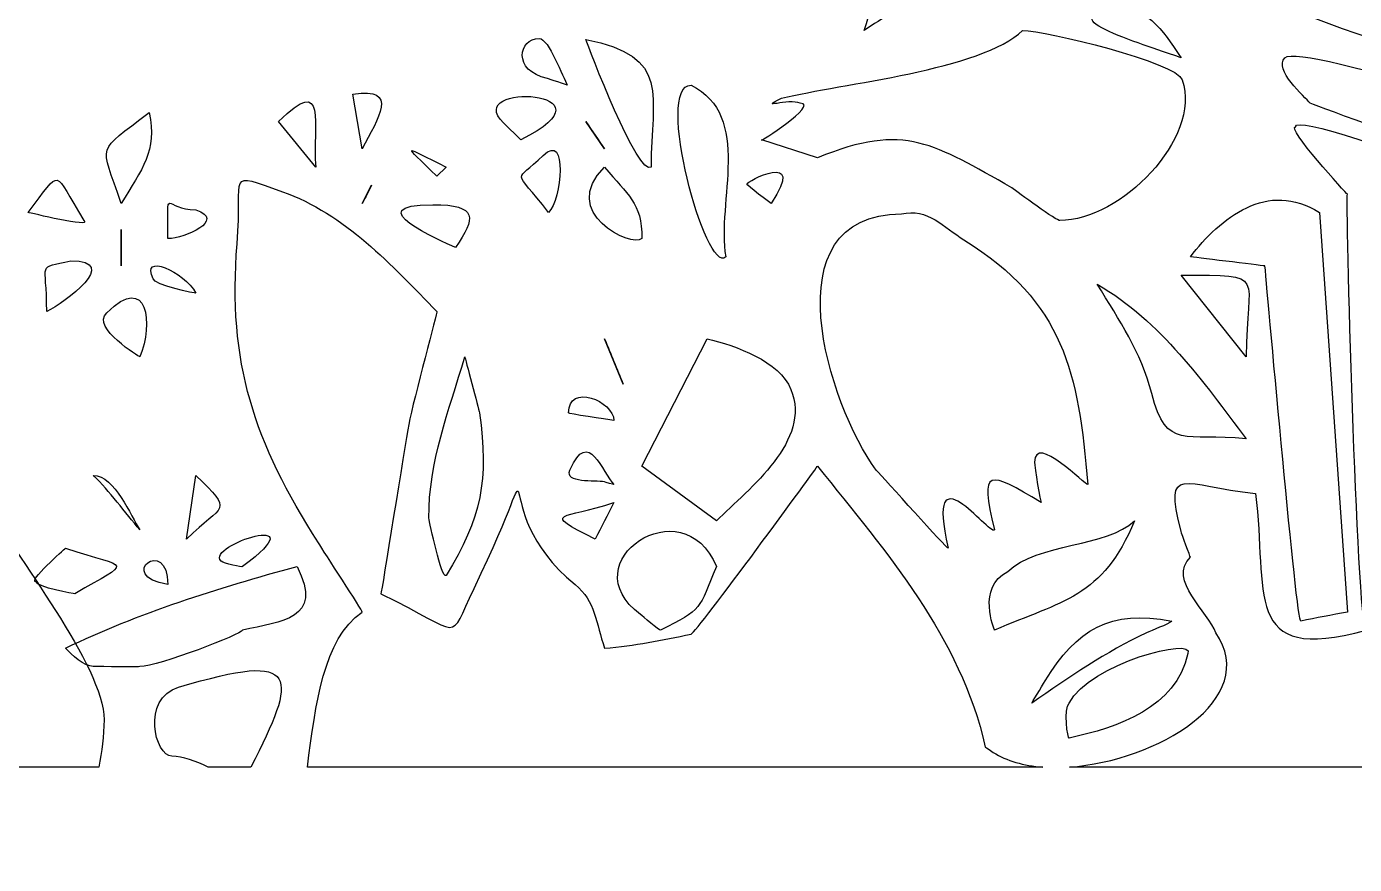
# Model space of a CAD drawing. Header units: centimetres. Extents: x -5.8 to 4.5, y -12.6 to 12.8.
# Drawn here: x -1.976 to 1.075, y -4.187 to -2.263 of the extents above; entities that cross this region are included whole.
import ezdxf

# ---------------------------------------------------------------- set-up
doc = ezdxf.new("R2010")
doc.units = ezdxf.units.CM
doc.header["$MEASUREMENT"] = 0
doc.layers.add('layer 1', color=7, linetype='Continuous')

msp = doc.modelspace()

# ---------------------------------------------------------------- linework, layer by layer
at = {"layer": 'layer 1', "color": 242}
for points, knots in [([(-5.81217, -11.77822), (-5.81217, -11.77822), (-5.81217, -11.39578), (-5.81217, -11.39578), (-5.81217, -11.39578), (-5.81217, -11.39578), (-5.8121, -11.39578), (-5.8121, -11.39578), (-5.8121, -11.39578), (-5.8121, -11.39578), (-5.81162, -9.09923), (-5.81162, -9.09923), (-5.81162, -9.09923), (-5.81162, -9.09923), (-5.81146, -8.31791), (-5.81146, -8.31791), (-5.81146, -8.31791), (-5.81146, -8.31791), (-5.81127, -7.53658), (-5.81127, -7.53658), (-5.81127, -7.53658), (-5.81127, -7.53658), (-5.81112, -6.75524), (-5.81112, -6.75524), (-5.81112, -6.75524), (-5.81112, -6.75524), (-5.81094, -5.9739), (-5.81094, -5.9739), (-5.81094, -5.9739), (-5.81094, -5.9739), (-5.81077, -5.19257), (-5.81077, -5.19257), (-5.81077, -5.19257), (-5.81077, -5.19257), (-5.81061, -4.41121), (-5.81061, -4.41121), (-5.81061, -4.41121), (-5.81061, -4.41121), (-5.81045, -3.62987), (-5.81045, -3.62987), (-5.81045, -3.62987), (-5.81045, -3.62987), (-5.81026, -2.8485), (-5.81026, -2.8485), (-5.81026, -2.8485), (-5.81026, -2.8485), (-5.81012, -2.06714), (-5.81012, -2.06714), (-5.81012, -2.06714), (-5.81012, -2.06714), (-5.80975, -1.22969), (-5.80975, -1.22969), (-5.80975, -1.22969), (-5.80975, -1.22969), (-5.80961, -0.44835), (-5.80961, -0.44835), (-5.80961, -0.44835), (-5.80961, -0.44835), (-5.80944, 0.33302), (-5.80944, 0.33302), (-5.80944, 0.33302), (-5.80944, 0.33302), (-5.80911, 1.62377), (-5.80911, 1.62377), (-5.80911, 1.62377), (-5.80911, 1.62377), (-5.80892, 2.13314), (-5.80892, 2.13314), (-5.80892, 2.13314), (-5.80892, 2.13314), (-5.80874, 2.91451), (-5.80874, 2.91451), (-5.80874, 2.91451), (-5.80874, 2.91451), (-5.80841, 3.75196), (-5.80841, 3.75196), (-5.80841, 3.75196), (-5.80841, 3.75196), (-5.80825, 4.53331), (-5.80825, 4.53331), (-5.80825, 4.53331), (-5.80825, 4.53331), (-5.8081, 5.31466), (-5.8081, 5.31466), (-5.8081, 5.31466), (-5.8081, 5.31466), (-5.80791, 6.096), (-5.80791, 6.096), (-5.80791, 6.096), (-5.80791, 6.096), (-5.80775, 6.87736), (-5.80775, 6.87736), (-5.80775, 6.87736), (-5.80775, 6.87736), (-5.8076, 7.65871), (-5.8076, 7.65871), (-5.8076, 7.65871), (-5.8076, 7.65871), (-5.80742, 8.44003), (-5.80742, 8.44003), (-5.80742, 8.44003), (-5.80742, 8.44003), (-5.80724, 9.22135), (-5.80724, 9.22135), (-5.80724, 9.22135), (-5.80724, 9.22135), (-5.8071, 10.00269), (-5.8071, 10.00269), (-5.8071, 10.00269), (-5.8071, 10.00269), (-5.80691, 10.78401), (-5.80691, 10.78401), (-5.80691, 10.78401), (-5.80691, 10.78401), (-5.80674, 11.51793), (-5.80674, 11.51793), (-5.80674, 11.51793), (-5.80674, 11.51793), (-5.81217, 11.51793), (-5.81217, 11.51793), (-5.81217, 11.51793), (-5.81217, 11.51793), (-5.81217, 11.90037), (-5.81217, 11.90037), (-5.81217, 11.90037), (-5.81217, 11.90037), (-5.80687, 11.90037), (-5.80687, 11.90037), (-5.80687, 11.90037), (-5.80687, 11.90037), (-5.80676, 12.39107), (-5.80676, 12.39107), (-5.80676, 12.39107), (-5.80676, 12.39107), (-5.81217, 12.39107), (-5.81217, 12.39107), (-5.81217, 12.39107), (-5.81217, 12.39107), (-5.81217, 12.76969), (-5.81217, 12.76969), (-5.81217, 12.76969), (-5.81217, 12.76969), (4.543, 12.76969), (4.543, 12.76969), (4.543, 12.76969), (4.543, 12.76969), (4.543, 12.39107), (4.543, 12.39107), (4.543, 12.39107), (4.543, 12.39107), (4.54236, 12.39107), (4.54236, 12.39107), (4.54236, 12.39107), (4.54236, 12.39107), (4.54236, 11.90037), (4.54236, 11.90037), (4.54236, 11.90037), (4.54236, 11.90037), (4.543, 11.90037), (4.543, 11.90037), (4.543, 11.90037), (4.543, 11.90037), (4.543, 11.51793), (4.543, 11.51793), (4.543, 11.51793), (4.543, 11.51793), (4.54236, 11.51793), (4.54236, 11.51793), (4.54236, 11.51793), (4.54236, 11.51793), (4.54236, -11.39578), (4.54236, -11.39578), (4.54236, -11.39578), (4.54236, -11.39578), (4.543, -11.39578), (4.543, -11.39578), (4.543, -11.39578), (4.543, -11.39578), (4.543, -11.77822), (4.543, -11.77822), (4.543, -11.77822), (4.543, -11.77822), (4.54236, -11.77822), (4.54236, -11.77822), (4.54236, -11.77822), (4.54236, -11.77822), (4.54236, -12.26891), (4.54236, -12.26891), (4.54236, -12.26891), (4.54236, -12.26891), (4.543, -12.26891), (4.543, -12.26891), (4.543, -12.26891), (4.543, -12.26891), (4.543, -12.64754), (4.543, -12.64754), (4.543, -12.64754), (4.543, -12.64754), (-5.81217, -12.64754), (-5.81217, -12.64754), (-5.81217, -12.64754), (-5.81217, -12.64754), (-5.81217, -12.26891), (-5.81217, -12.26891), (-5.81217, -12.26891), (-5.81217, -12.26891), (-5.8121, -12.26891), (-5.8121, -12.26891), (-5.8121, -12.26891), (-5.8121, -12.26891), (-5.81199, -11.77822), (-5.81199, -11.77822), (-5.81199, -11.77822), (-5.81199, -11.77822), (-5.81217, -11.77822), (-5.81217, -11.77822)], [0, 0, 0, 0, 0.0181818, 0.0181818, 0.0181818, 0.0181818, 0.0363636, 0.0363636, 0.0363636, 0.0363636, 0.0545455, 0.0545455, 0.0545455, 0.0545455, 0.0727273, 0.0727273, 0.0727273, 0.0727273, 0.0909091, 0.0909091, 0.0909091, 0.0909091, 0.1090909, 0.1090909, 0.1090909, 0.1090909, 0.1272727, 0.1272727, 0.1272727, 0.1272727, 0.1454545, 0.1454545, 0.1454545, 0.1454545, 0.1636364, 0.1636364, 0.1636364, 0.1636364, 0.1818182, 0.1818182, 0.1818182, 0.1818182, 0.2, 0.2, 0.2, 0.2, 0.2181818, 0.2181818, 0.2181818, 0.2181818, 0.2363636, 0.2363636, 0.2363636, 0.2363636, 0.2545455, 0.2545455, 0.2545455, 0.2545455, 0.2727273, 0.2727273, 0.2727273, 0.2727273, 0.2909091, 0.2909091, 0.2909091, 0.2909091, 0.3090909, 0.3090909, 0.3090909, 0.3090909, 0.3272727, 0.3272727, 0.3272727, 0.3272727, 0.3454545, 0.3454545, 0.3454545, 0.3454545, 0.3636364, 0.3636364, 0.3636364, 0.3636364, 0.3818182, 0.3818182, 0.3818182, 0.3818182, 0.4, 0.4, 0.4, 0.4, 0.4181818, 0.4181818, 0.4181818, 0.4181818, 0.4363636, 0.4363636, 0.4363636, 0.4363636, 0.4545455, 0.4545455, 0.4545455, 0.4545455, 0.4727273, 0.4727273, 0.4727273, 0.4727273, 0.4909091, 0.4909091, 0.4909091, 0.4909091, 0.5090909, 0.5090909, 0.5090909, 0.5090909, 0.5272727, 0.5272727, 0.5272727, 0.5272727, 0.5454545, 0.5454545, 0.5454545, 0.5454545, 0.5636364, 0.5636364, 0.5636364, 0.5636364, 0.5818182, 0.5818182, 0.5818182, 0.5818182, 0.6, 0.6, 0.6, 0.6, 0.6181818, 0.6181818, 0.6181818, 0.6181818, 0.6363636, 0.6363636, 0.6363636, 0.6363636, 0.6545455, 0.6545455, 0.6545455, 0.6545455, 0.6727273, 0.6727273, 0.6727273, 0.6727273, 0.6909091, 0.6909091, 0.6909091, 0.6909091, 0.7090909, 0.7090909, 0.7090909, 0.7090909, 0.7272727, 0.7272727, 0.7272727, 0.7272727, 0.7454545, 0.7454545, 0.7454545, 0.7454545, 0.7636364, 0.7636364, 0.7636364, 0.7636364, 0.7818182, 0.7818182, 0.7818182, 0.7818182, 0.8, 0.8, 0.8, 0.8, 0.8181818, 0.8181818, 0.8181818, 0.8181818, 0.8363636, 0.8363636, 0.8363636, 0.8363636, 0.8545455, 0.8545455, 0.8545455, 0.8545455, 0.8727273, 0.8727273, 0.8727273, 0.8727273, 0.8909091, 0.8909091, 0.8909091, 0.8909091, 0.9090909, 0.9090909, 0.9090909, 0.9090909, 0.9272727, 0.9272727, 0.9272727, 0.9272727, 0.9454545, 0.9454545, 0.9454545, 0.9454545, 0.9636364, 0.9636364, 0.9636364, 0.9636364, 1, 1, 1, 1]), ([(-3.80353, 2.48173), (-3.80353, 2.48173), (-3.80353, -3.99851), (-3.80353, -3.99851), (-3.80353, -3.99851), (-3.80353, -3.99851), (-3.80247, -3.99851), (-3.80247, -3.99851), (-3.80247, -3.99851), (-3.80247, -3.99851), (-3.80247, -5.45626), (-3.80247, -5.45626), (-3.80247, -5.45626), (-3.80247, -5.45626), (-2.50029, -5.45626), (-2.50029, -5.45626), (-2.50029, -5.45626), (-2.50029, -5.45626), (-2.50029, -3.99851), (-2.50029, -3.99851), (-2.50029, -3.99851), (-2.50029, -3.99851), (-2.49906, -3.99851), (-2.49906, -3.99851), (-2.49906, -3.99851), (-2.49906, -3.99851), (-2.49906, -3.96373), (-2.49906, -3.96373), (-2.49906, -3.96373), (-2.49906, -3.96373), (-1.81027, -3.96373), (-1.81027, -3.96373), (-1.81027, -3.96373), (-1.80303, -3.92819), (-1.79811, -3.89217), (-1.79811, -3.8552), (-1.79811, -3.8552), (-1.79811, -3.73184), (-2.00207, -3.47849), (-2.07655, -3.34733), (-2.07655, -3.34733), (-2.32165, -2.91508), (-2.39787, -2.47975), (-2.48648, -1.99955), (-2.48648, -1.99955), (-2.48648, -1.99955), (-2.69759, -1.8531), (-2.69759, -1.8531), (-2.69759, -1.8531), (-2.6785, -1.83446), (-2.49639, -1.23695), (-2.49858, -1.23459), (-2.49858, -1.23459), (-2.73373, -0.97618), (-2.65069, -0.70731), (-2.65148, -0.39203), (-2.65148, -0.39203), (-2.6767, -0.3179), (-2.49419, -0.33017), (-2.57818, -0.24828), (-2.57818, -0.24828), (-2.67073, -0.1119), (-2.92676, -0.05426), (-3.08286, -0.03914), (-3.08286, -0.03914), (-3.15633, -0.14682), (-3.21172, -0.15419), (-3.08286, -0.18564), (-3.08286, -0.18564), (-3.08286, -0.35189), (-3.06119, -0.50824), (-2.98514, -0.65804), (-2.98514, -0.65804), (-2.89856, -0.8278), (-2.97045, -0.67355), (-3.03102, -0.7325), (-3.03102, -0.7325), (-3.14856, -0.73173), (-3.01672, -0.80839), (-3.06142, -0.85222), (-3.06142, -0.85222), (-3.06677, -0.84892), (-3.20317, -0.76044), (-3.21133, -0.76819), (-3.21133, -0.76819), (-3.32296, -0.94978), (-3.29532, -0.71776), (-3.38888, -0.78645), (-3.38888, -0.78645), (-3.41427, -0.79888), (-3.44985, -0.81653), (-3.45002, -0.77732), (-3.45002, -0.77732), (-3.39918, -0.67877), (-3.40059, -0.59073), (-3.37357, -0.48437), (-3.37357, -0.48437), (-3.32493, -0.41321), (-3.40577, -0.21881), (-3.33979, -0.19763), (-3.33979, -0.19763), (-3.25721, -0.17107), (-3.27032, -0.12526), (-3.31542, -0.06901), (-3.31542, -0.06901), (-3.37695, 0.00744), (-3.2965, 0.08443), (-3.2969, 0.17), (-3.2969, 0.17), (-3.1905, 0.27416), (-2.83601, 0.09411), (-2.71583, 0.07123), (-2.71583, 0.07123), (-2.63701, 0.05633), (-2.56293, 0.15411), (-2.45271, 0.12809), (-2.45271, 0.12809), (-2.42766, 0.12205), (-2.14787, 0.04951), (-2.18041, 0.0175), (-2.18041, 0.0175), (-2.158, -0.00422), (-1.92145, -0.02924), (-1.87462, -0.07522), (-1.87462, -0.07522), (-1.83645, -0.09986), (-1.82874, 0.14223), (-1.82874, 0.16687), (-1.82874, 0.16687), (-1.7868, 0.28911), (-1.75145, 0.30193), (-1.9022, 0.3611), (-1.9022, 0.3611), (-2.32998, 0.44354), (-2.78811, 0.81023), (-3.08602, 1.10219), (-3.08602, 1.10219), (-3.12334, 1.13888), (-3.11022, 1.14663), (-3.14721, 1.192), (-3.14721, 1.192), (-3.44938, 1.56172), (-3.6961, 2.01298), (-3.80353, 2.48173)], [0, 0, 0, 0, 0.027027, 0.027027, 0.027027, 0.027027, 0.0540541, 0.0540541, 0.0540541, 0.0540541, 0.0810811, 0.0810811, 0.0810811, 0.0810811, 0.1081081, 0.1081081, 0.1081081, 0.1081081, 0.1351351, 0.1351351, 0.1351351, 0.1351351, 0.1621622, 0.1621622, 0.1621622, 0.1621622, 0.1891892, 0.1891892, 0.1891892, 0.1891892, 0.2162162, 0.2162162, 0.2162162, 0.2162162, 0.2432432, 0.2432432, 0.2432432, 0.2432432, 0.2702703, 0.2702703, 0.2702703, 0.2702703, 0.2972973, 0.2972973, 0.2972973, 0.2972973, 0.3243243, 0.3243243, 0.3243243, 0.3243243, 0.3513514, 0.3513514, 0.3513514, 0.3513514, 0.3783784, 0.3783784, 0.3783784, 0.3783784, 0.4054054, 0.4054054, 0.4054054, 0.4054054, 0.4324324, 0.4324324, 0.4324324, 0.4324324, 0.4594595, 0.4594595, 0.4594595, 0.4594595, 0.4864865, 0.4864865, 0.4864865, 0.4864865, 0.5135135, 0.5135135, 0.5135135, 0.5135135, 0.5405405, 0.5405405, 0.5405405, 0.5405405, 0.5675676, 0.5675676, 0.5675676, 0.5675676, 0.5945946, 0.5945946, 0.5945946, 0.5945946, 0.6216216, 0.6216216, 0.6216216, 0.6216216, 0.6486486, 0.6486486, 0.6486486, 0.6486486, 0.6756757, 0.6756757, 0.6756757, 0.6756757, 0.7027027, 0.7027027, 0.7027027, 0.7027027, 0.7297297, 0.7297297, 0.7297297, 0.7297297, 0.7567568, 0.7567568, 0.7567568, 0.7567568, 0.7837838, 0.7837838, 0.7837838, 0.7837838, 0.8108108, 0.8108108, 0.8108108, 0.8108108, 0.8378378, 0.8378378, 0.8378378, 0.8378378, 0.8648649, 0.8648649, 0.8648649, 0.8648649, 0.8918919, 0.8918919, 0.8918919, 0.8918919, 0.9189189, 0.9189189, 0.9189189, 0.9189189, 0.9459459, 0.9459459, 0.9459459, 0.9459459, 1, 1, 1, 1]), ([(1.23101, -3.96373), (1.23101, -3.96373), (1.23101, -5.45626), (1.23101, -5.45626), (1.23101, -5.45626), (1.23101, -5.45626), (2.53196, -5.45626), (2.53196, -5.45626), (2.53196, -5.45626), (2.53196, -5.45626), (2.53196, -4.52432), (2.53196, -4.52432), (2.53196, -4.52432), (2.53196, -4.52432), (2.52612, -4.52432), (2.52612, -4.52432), (2.52612, -4.52432), (2.52612, -1.86849), (2.52811, 0.11134), (2.52976, 2.20242), (2.52976, 2.20242), (2.28703, 1.38305), (1.60942, 0.73541), (0.80505, 0.37914), (0.80505, 0.37914), (1.09041, 0.30677), (1.3488, 0.0786), (1.34959, -0.23063), (1.34959, -0.23063), (1.31362, -0.36916), (1.30928, -0.47837), (1.31581, -0.62196), (1.31581, -0.62196), (1.32893, -0.90908), (1.59008, -0.65897), (1.65842, -0.5591), (1.65842, -0.5591), (1.57398, -0.47683), (1.62324, -0.53133), (1.70132, -0.4935), (1.70132, -0.4935), (1.78531, -0.49295), (1.71618, -0.38934), (1.72277, -0.39495), (1.72277, -0.39495), (1.81548, -0.47683), (1.87031, -0.32725), (1.91242, -0.368), (1.91242, -0.368), (1.91219, -0.37614), (2.44761, -0.25527), (2.44761, -0.51428), (2.44761, -0.51428), (2.44761, -0.82429), (2.06014, -0.48129), (1.93685, -0.54123), (1.93685, -0.54123), (1.88281, -0.56741), (2.11018, -0.65936), (2.15094, -0.72958), (2.15094, -0.72958), (2.20611, -0.82467), (2.0701, -0.75582), (2.03176, -0.76819), (2.03176, -0.76819), (1.97637, -0.76819), (2.08063, -0.90771), (1.99799, -0.88791), (1.99799, -0.88791), (1.91816, -0.8691), (1.73087, -0.67761), (1.72868, -0.68191), (1.72868, -0.68191), (1.51937, -0.78337), (1.74517, -0.75697), (1.71359, -0.81922), (1.71359, -0.81922), (1.71302, -0.85744), (1.46139, -1.10134), (1.51465, -1.12713), (1.51465, -1.12713), (1.58192, -1.15974), (1.55929, -1.29613), (1.54837, -1.35409), (1.54837, -1.35409), (1.49398, -1.6422), (1.45683, -2.08182), (1.10172, -2.16096), (1.10172, -2.16096), (1.02708, -2.17767), (0.88629, -2.04107), (0.82031, -2.00268), (0.82031, -2.00268), (0.7943, -1.97689), (0.57008, -1.74812), (0.56952, -1.7485), (0.56952, -1.7485), (0.52741, -1.78948), (0.45907, -1.86339), (0.441, -1.91596), (0.441, -1.91596), (0.46661, -1.89094), (0.58838, -2.06494), (0.56952, -2.0832), (0.56952, -2.0832), (0.68965, -2.12433), (0.81141, -2.17124), (0.92738, -2.22052), (0.92738, -2.22052), (1.23818, -2.3536), (1.64074, -2.41767), (1.91242, -2.5942), (1.91242, -2.5942), (1.98251, -2.66288), (1.94575, -2.71661), (2.04387, -2.81246), (2.04387, -2.81246), (2.00654, -2.83419), (1.97457, -2.84816), (1.93066, -2.84816), (1.93066, -2.84816), (1.86575, -2.81631), (0.93886, -2.4417), (0.93971, -2.49273), (0.93971, -2.49273), (0.91567, -2.49235), (1.05844, -2.64754), (1.05883, -2.64792), (1.05883, -2.64792), (1.05449, -2.64363), (1.08028, -3.62824), (1.10172, -3.64919), (1.10172, -3.64919), (0.81277, -3.72932), (0.87632, -3.56015), (0.84795, -3.33529), (0.84795, -3.33529), (0.67895, -3.31725), (0.63724, -3.26429), (0.67653, -3.42201), (0.67653, -3.42201), (0.67794, -3.42784), (0.69821, -3.48135), (0.69798, -3.48157), (0.69798, -3.48157), (0.64495, -3.53354), (0.74048, -3.60905), (0.75619, -3.65519), (0.75619, -3.65519), (0.86087, -3.8079), (0.62108, -3.94994), (0.41998, -3.96373), (0.41998, -3.96373), (0.41998, -3.96373), (1.23101, -3.96373), (1.23101, -3.96373)], [0, 0, 0, 0, 0.025, 0.025, 0.025, 0.025, 0.05, 0.05, 0.05, 0.05, 0.075, 0.075, 0.075, 0.075, 0.1, 0.1, 0.1, 0.1, 0.125, 0.125, 0.125, 0.125, 0.15, 0.15, 0.15, 0.15, 0.175, 0.175, 0.175, 0.175, 0.2, 0.2, 0.2, 0.2, 0.225, 0.225, 0.225, 0.225, 0.25, 0.25, 0.25, 0.25, 0.275, 0.275, 0.275, 0.275, 0.3, 0.3, 0.3, 0.3, 0.325, 0.325, 0.325, 0.325, 0.35, 0.35, 0.35, 0.35, 0.375, 0.375, 0.375, 0.375, 0.4, 0.4, 0.4, 0.4, 0.425, 0.425, 0.425, 0.425, 0.45, 0.45, 0.45, 0.45, 0.475, 0.475, 0.475, 0.475, 0.5, 0.5, 0.5, 0.5, 0.525, 0.525, 0.525, 0.525, 0.55, 0.55, 0.55, 0.55, 0.575, 0.575, 0.575, 0.575, 0.6, 0.6, 0.6, 0.6, 0.625, 0.625, 0.625, 0.625, 0.65, 0.65, 0.65, 0.65, 0.675, 0.675, 0.675, 0.675, 0.7, 0.7, 0.7, 0.7, 0.725, 0.725, 0.725, 0.725, 0.75, 0.75, 0.75, 0.75, 0.775, 0.775, 0.775, 0.775, 0.8, 0.8, 0.8, 0.8, 0.825, 0.825, 0.825, 0.825, 0.85, 0.85, 0.85, 0.85, 0.875, 0.875, 0.875, 0.875, 0.9, 0.9, 0.9, 0.9, 0.925, 0.925, 0.925, 0.925, 0.95, 0.95, 0.95, 0.95, 1, 1, 1, 1]), ([(-0.05152, -2.27155), (-0.0088, -2.24361), (0.0341, -2.21568), (0.077, -2.18774), (0.077, -2.18774), (-0.0205, -2.12472), (-0.02112, -2.18229), (-0.05152, -2.27155)], [0, 0, 0, 0, 0.3333333, 0.3333333, 0.3333333, 0.3333333, 1, 1, 1, 1]), ([(0.67653, -2.33424), (0.65035, -2.29602), (0.59654, -2.20154), (0.53276, -2.23278), (0.53276, -2.23278), (0.34828, -2.23333), (0.63944, -2.31989), (0.67653, -2.33424)], [0, 0, 0, 0, 0.3333333, 0.3333333, 0.3333333, 0.3333333, 1, 1, 1, 1]), ([(0.3981, -2.70787), (0.53811, -2.70787), (0.7236, -2.52067), (0.67952, -2.38505), (0.67952, -2.38505), (0.6664, -2.34414), (0.36477, -2.27177), (0.31253, -2.27155), (0.31253, -2.27155), (0.21959, -2.36234), (-0.10393, -2.39358), (-0.24118, -2.42696), (-0.24118, -2.42696), (-0.29973, -2.4555), (-0.22468, -2.42636), (-0.19828, -2.43878), (-0.19828, -2.43878), (-0.15319, -2.43939), (-0.29674, -2.53211), (-0.287, -2.52259), (-0.287, -2.52259), (-0.287, -2.52259), (-0.15854, -2.56433), (-0.15854, -2.56433), (-0.15854, -2.56433), (0.04266, -2.47992), (0.11094, -2.53442), (0.2881, -2.63297), (0.2881, -2.63297), (0.29925, -2.64231), (0.39433, -2.71155), (0.3981, -2.70787)], [0, 0, 0, 0, 0.1111111, 0.1111111, 0.1111111, 0.1111111, 0.2222222, 0.2222222, 0.2222222, 0.2222222, 0.3333333, 0.3333333, 0.3333333, 0.3333333, 0.4444444, 0.4444444, 0.4444444, 0.4444444, 0.5555556, 0.5555556, 0.5555556, 0.5555556, 0.6666667, 0.6666667, 0.6666667, 0.6666667, 0.7777778, 0.7777778, 0.7777778, 0.7777778, 1, 1, 1, 1]), ([(-0.73364, -2.3971), (-0.7422, -2.3806), (-0.77716, -2.28959), (-0.79782, -2.28959), (-0.79782, -2.28959), (-0.84589, -2.28959), (-0.86059, -2.36427), (-0.77952, -2.38197), (-0.77952, -2.38197), (-0.77598, -2.38274), (-0.73364, -2.3971), (-0.73364, -2.3971)], [0, 0, 0, 0, 0.25, 0.25, 0.25, 0.25, 0.5, 0.5, 0.5, 0.5, 1, 1, 1, 1]), ([(-0.54106, -2.58529), (-0.54123, -2.41959), (-0.49276, -2.33133), (-0.69074, -2.29234), (-0.69074, -2.29234), (-0.68737, -2.30592), (-0.56903, -2.61284), (-0.54106, -2.58529)], [0, 0, 0, 0, 0.3333333, 0.3333333, 0.3333333, 0.3333333, 1, 1, 1, 1]), ([(1.87251, -2.77034), (1.83496, -2.68884), (1.82584, -2.60217), (1.73189, -2.56433), (1.73189, -2.56433), (1.62346, -2.52067), (0.95198, -2.29833), (0.91528, -2.33424), (0.91528, -2.33424), (0.88786, -2.3608), (0.96172, -2.42405), (0.97326, -2.43878), (0.97326, -2.43878), (1.03423, -2.46128), (1.87212, -2.77111), (1.87251, -2.77034)], [0, 0, 0, 0, 0.2, 0.2, 0.2, 0.2, 0.4, 0.4, 0.4, 0.4, 0.6, 0.6, 0.6, 0.6, 1, 1, 1, 1]), ([(-1.31179, -2.58529), (-1.32012, -2.48921), (-1.28217, -2.36801), (-1.39758, -2.48069), (-1.39758, -2.48069), (-1.39758, -2.48069), (-1.31179, -2.58529), (-1.31179, -2.58529)], [0, 0, 0, 0, 0.3333333, 0.3333333, 0.3333333, 0.3333333, 1, 1, 1, 1]), ([(-1.20472, -2.54338), (-1.16919, -2.47354), (-1.11735, -2.40018), (-1.22616, -2.41805), (-1.22616, -2.41805), (-1.22616, -2.41805), (-1.20472, -2.54338), (-1.20472, -2.54338)], [0, 0, 0, 0, 0.3333333, 0.3333333, 0.3333333, 0.3333333, 1, 1, 1, 1]), ([(-0.84071, -2.52259), (-0.60321, -2.407), (-0.97695, -2.38951), (-0.8804, -2.48382), (-0.8804, -2.48382), (-0.8804, -2.48382), (-0.84071, -2.52259), (-0.84071, -2.52259)], [0, 0, 0, 0, 0.3333333, 0.3333333, 0.3333333, 0.3333333, 1, 1, 1, 1]), ([(-0.36964, -2.79168), (-0.39148, -2.66502), (-0.30687, -2.46733), (-0.4493, -2.3971), (-0.4493, -2.3971), (-0.5347, -2.39748), (-0.41474, -2.83551), (-0.36964, -2.79168)], [0, 0, 0, 0, 0.3333333, 0.3333333, 0.3333333, 0.3333333, 1, 1, 1, 1]), ([(-1.75843, -2.66888), (-1.71058, -2.58897), (-1.67562, -2.54998), (-1.69408, -2.45974), (-1.69408, -2.45974), (-1.8172, -2.55598), (-1.80785, -2.52413), (-1.75843, -2.66888)], [0, 0, 0, 0, 0.3333333, 0.3333333, 0.3333333, 0.3333333, 1, 1, 1, 1]), ([(-0.64807, -2.54338), (-0.66237, -2.52259), (-0.67667, -2.50164), (-0.69074, -2.48069), (-0.69074, -2.48069), (-0.69074, -2.48069), (-0.64807, -2.54338), (-0.64807, -2.54338)], [0, 0, 0, 0, 0.3333333, 0.3333333, 0.3333333, 0.3333333, 1, 1, 1, 1]), ([(-1.03335, -2.60624), (-1.03335, -2.60624), (-1.01207, -2.58529), (-1.01207, -2.58529), (-1.01207, -2.58529), (-1.1116, -2.53678), (-1.11515, -2.52628), (-1.03335, -2.60624)], [0, 0, 0, 0, 0.3333333, 0.3333333, 0.3333333, 0.3333333, 1, 1, 1, 1]), ([(-0.77654, -2.68983), (-0.74676, -2.6609), (-0.7319, -2.5028), (-0.78887, -2.5585), (-0.78887, -2.5585), (-0.85619, -2.62444), (-0.85839, -2.58314), (-0.77654, -2.68983)], [0, 0, 0, 0, 0.3333333, 0.3333333, 0.3333333, 0.3333333, 1, 1, 1, 1]), ([(-0.26556, -2.66888), (-0.17959, -2.54278), (-0.32517, -2.61999), (-0.32078, -2.62406), (-0.32078, -2.62406), (-0.32258, -2.62598), (-0.26578, -2.6691), (-0.26556, -2.66888)], [0, 0, 0, 0, 0.3333333, 0.3333333, 0.3333333, 0.3333333, 1, 1, 1, 1]), ([(-1.84422, -2.70787), (-1.91768, -2.5915), (-1.89168, -2.58468), (-1.97251, -2.68983), (-1.97251, -2.68983), (-1.96914, -2.68983), (-1.82474, -2.72667), (-1.84422, -2.70787)], [0, 0, 0, 0, 0.3333333, 0.3333333, 0.3333333, 0.3333333, 1, 1, 1, 1]), ([(-0.56228, -2.74961), (-0.56228, -2.66558), (-0.59426, -2.65106), (-0.64807, -2.58529), (-0.64807, -2.58529), (-0.7547, -2.68944), (-0.58553, -2.77226), (-0.56228, -2.74961)], [0, 0, 0, 0, 0.3333333, 0.3333333, 0.3333333, 0.3333333, 1, 1, 1, 1]), ([(-1.65135, -2.74961), (-1.61183, -2.74961), (-1.51732, -2.70671), (-1.58701, -2.68383), (-1.58701, -2.68383), (-1.66109, -2.684), (-1.65135, -2.62114), (-1.65135, -2.74961)], [0, 0, 0, 0, 0.3333333, 0.3333333, 0.3333333, 0.3333333, 1, 1, 1, 1]), ([(-1.33097, -3.96373), (-1.33097, -3.96373), (0.35881, -3.96373), (0.35881, -3.96373), (0.35881, -3.96373), (0.31517, -3.96044), (0.27572, -3.94967), (0.24521, -3.92993), (0.24521, -3.92993), (0.24459, -3.92955), (0.22691, -3.91789), (0.22691, -3.91789), (0.22691, -3.91789), (0.16893, -3.66255), (0.00252, -3.47437), (-0.15854, -3.27243), (-0.15854, -3.27243), (-0.15736, -3.27127), (-0.43697, -3.65557), (-0.4493, -3.6581), (-0.4493, -3.6581), (-0.51742, -3.67267), (-0.57737, -3.6851), (-0.64807, -3.69071), (-0.64807, -3.69071), (-0.66772, -3.6333), (-0.66913, -3.58204), (-0.7154, -3.54459), (-0.7154, -3.54459), (-0.93861, -3.36262), (-0.7601, -3.16514), (-0.94773, -3.55334), (-0.94773, -3.55334), (-1.00909, -3.68043), (-0.96681, -3.66063), (-1.16182, -3.56555), (-1.16182, -3.56555), (-1.16103, -3.56461), (-1.10626, -3.22332), (-1.0977, -3.17696), (-1.0977, -3.17696), (-1.08655, -3.11663), (-1.03116, -2.9147), (-1.03335, -2.91701), (-1.03335, -2.91701), (-1.13643, -2.81131), (-1.24524, -2.69236), (-1.38823, -2.64193), (-1.38823, -2.64193), (-1.52109, -2.59535), (-1.47881, -2.59805), (-1.49232, -2.76159), (-1.49232, -2.76159), (-1.51473, -3.03436), (-1.45281, -3.21832), (-1.30559, -3.44879), (-1.30559, -3.44879), (-1.2945, -3.46645), (-1.20336, -3.6063), (-1.20472, -3.6075), (-1.20472, -3.6075), (-1.29556, -3.67107), (-1.31092, -3.81809), (-1.33097, -3.96373)], [0, 0, 0, 0, 0.0588235, 0.0588235, 0.0588235, 0.0588235, 0.1176471, 0.1176471, 0.1176471, 0.1176471, 0.1764706, 0.1764706, 0.1764706, 0.1764706, 0.2352941, 0.2352941, 0.2352941, 0.2352941, 0.2941176, 0.2941176, 0.2941176, 0.2941176, 0.3529412, 0.3529412, 0.3529412, 0.3529412, 0.4117647, 0.4117647, 0.4117647, 0.4117647, 0.4705882, 0.4705882, 0.4705882, 0.4705882, 0.5294118, 0.5294118, 0.5294118, 0.5294118, 0.5882353, 0.5882353, 0.5882353, 0.5882353, 0.6470588, 0.6470588, 0.6470588, 0.6470588, 0.7058824, 0.7058824, 0.7058824, 0.7058824, 0.7647059, 0.7647059, 0.7647059, 0.7647059, 0.8235294, 0.8235294, 0.8235294, 0.8235294, 0.8823529, 0.8823529, 0.8823529, 0.8823529, 1, 1, 1, 1]), ([(0.95181, -3.62824), (0.98756, -3.62125), (1.02308, -3.61427), (1.05883, -3.6075), (1.05883, -3.6075), (1.05883, -3.6075), (0.99471, -2.68983), (0.99471, -2.68983), (0.99471, -2.68983), (0.87632, -2.61361), (0.7661, -2.70264), (0.69798, -2.79168), (0.69798, -2.79168), (0.69798, -2.79168), (0.85769, -2.81087), (0.8694, -2.81246), (0.8694, -2.81246), (0.87734, -2.89858), (0.94269, -3.63737), (0.95181, -3.62824)], [0, 0, 0, 0, 0.1666667, 0.1666667, 0.1666667, 0.1666667, 0.3333333, 0.3333333, 0.3333333, 0.3333333, 0.5, 0.5, 0.5, 0.5, 0.6666667, 0.6666667, 0.6666667, 0.6666667, 1, 1, 1, 1]), ([(-1.20472, -2.66888), (-1.19757, -2.65513), (-1.19042, -2.64116), (-1.18326, -2.62719), (-1.18326, -2.62719), (-1.18326, -2.62719), (-1.20472, -2.66888), (-1.20472, -2.66888)], [0, 0, 0, 0, 0.3333333, 0.3333333, 0.3333333, 0.3333333, 1, 1, 1, 1]), ([(-0.99062, -2.77034), (-0.94396, -2.70226), (-0.93805, -2.67179), (-1.0427, -2.67179), (-1.0427, -2.67179), (-1.21884, -2.67179), (-1.0244, -2.75406), (-0.99062, -2.77034)], [0, 0, 0, 0, 0.3333333, 0.3333333, 0.3333333, 0.3333333, 1, 1, 1, 1]), ([(0.14134, -3.46084), (0.08752, -3.22547), (0.23468, -3.43208), (0.24836, -3.4191), (0.24836, -3.4191), (0.21104, -3.27397), (0.23445, -3.28271), (0.35543, -3.35624), (0.35543, -3.35624), (0.35323, -3.35817), (0.34012, -3.27359), (0.34012, -3.26352), (0.34012, -3.26352), (0.34012, -3.19461), (0.4585, -3.3184), (0.46244, -3.31456), (0.46244, -3.31456), (0.44021, -3.05614), (0.40885, -2.89666), (0.17788, -2.75269), (0.17788, -2.75269), (0.13239, -2.7242), (0.09366, -2.67839), (0.0341, -2.69296), (0.0341, -2.69296), (-0.27191, -2.6939), (-0.13332, -3.13198), (-0.02411, -3.28156), (-0.02411, -3.28156), (-0.00604, -3.29921), (0.13915, -3.46293), (0.14134, -3.46084)], [0, 0, 0, 0, 0.1111111, 0.1111111, 0.1111111, 0.1111111, 0.2222222, 0.2222222, 0.2222222, 0.2222222, 0.3333333, 0.3333333, 0.3333333, 0.3333333, 0.4444444, 0.4444444, 0.4444444, 0.4444444, 0.5555556, 0.5555556, 0.5555556, 0.5555556, 0.6666667, 0.6666667, 0.6666667, 0.6666667, 0.7777778, 0.7777778, 0.7777778, 0.7777778, 1, 1, 1, 1]), ([(-1.75843, -2.81246), (-1.75843, -2.81246), (-1.75843, -2.72865), (-1.75843, -2.72865), (-1.75843, -2.72865), (-1.75843, -2.72865), (-1.75843, -2.81246), (-1.75843, -2.81246)], [0, 0, 0, 0, 0.3333333, 0.3333333, 0.3333333, 0.3333333, 1, 1, 1, 1]), ([(-1.92979, -2.91701), (-1.8883, -2.89666), (-1.75662, -2.80081), (-1.87462, -2.80042), (-1.87462, -2.80042), (-1.95444, -2.82), (-1.92962, -2.79773), (-1.92979, -2.91701)], [0, 0, 0, 0, 0.3333333, 0.3333333, 0.3333333, 0.3333333, 1, 1, 1, 1]), ([(-1.58701, -2.8751), (-1.61285, -2.82506), (-1.71632, -2.78101), (-1.68496, -2.84211), (-1.68496, -2.84211), (-1.68474, -2.8569), (-1.58622, -2.87587), (-1.58701, -2.8751)], [0, 0, 0, 0, 0.3333333, 0.3333333, 0.3333333, 0.3333333, 1, 1, 1, 1]), ([(-1.7157, -3.0216), (-1.68451, -2.94632), (-1.69667, -2.8266), (-1.79198, -2.91992), (-1.79198, -2.91992), (-1.82812, -2.95523), (-1.71553, -3.0216), (-1.7157, -3.0216)], [0, 0, 0, 0, 0.3333333, 0.3333333, 0.3333333, 0.3333333, 1, 1, 1, 1]), ([(0.82628, -3.0216), (0.82628, -2.82852), (0.88088, -2.83342), (0.67653, -2.83342), (0.67653, -2.83342), (0.67653, -2.83342), (0.82628, -3.0216), (0.82628, -3.0216)], [0, 0, 0, 0, 0.3333333, 0.3333333, 0.3333333, 0.3333333, 1, 1, 1, 1]), ([(0.82628, -3.20996), (0.72579, -3.07649), (0.63206, -2.94164), (0.48389, -2.85415), (0.48389, -2.85415), (0.53597, -2.93934), (0.58398, -3.00879), (0.6092, -3.10542), (0.6092, -3.10542), (0.64439, -3.23905), (0.6847, -3.19445), (0.82628, -3.20996)], [0, 0, 0, 0, 0.25, 0.25, 0.25, 0.25, 0.5, 0.5, 0.5, 0.5, 1, 1, 1, 1]), ([(-0.60518, -3.08424), (-0.61948, -3.04971), (-0.63378, -3.01462), (-0.64807, -2.9797), (-0.64807, -2.9797), (-0.64807, -2.9797), (-0.60518, -3.08424), (-0.60518, -3.08424)], [0, 0, 0, 0, 0.3333333, 0.3333333, 0.3333333, 0.3333333, 1, 1, 1, 1]), ([(-0.39109, -3.39815), (-0.31307, -3.3217), (-0.17222, -3.21348), (-0.21973, -3.09629), (-0.21973, -3.09629), (-0.24653, -3.03068), (-0.34583, -2.99614), (-0.41254, -2.9797), (-0.41254, -2.9797), (-0.41254, -2.9797), (-0.56228, -3.27243), (-0.56228, -3.27243), (-0.56228, -3.27243), (-0.56228, -3.27243), (-0.39109, -3.39815), (-0.39109, -3.39815)], [0, 0, 0, 0, 0.2, 0.2, 0.2, 0.2, 0.4, 0.4, 0.4, 0.4, 0.6, 0.6, 0.6, 0.6, 1, 1, 1, 1]), ([(-1.01207, -3.52364), (-0.93045, -3.391), (-0.91362, -3.30389), (-0.93546, -3.15001), (-0.93546, -3.15001), (-0.93704, -3.14034), (-0.9694, -3.02177), (-0.96918, -3.0216), (-0.96918, -3.0216), (-1.00616, -3.1477), (-1.05221, -3.26116), (-1.05182, -3.39215), (-1.05182, -3.39215), (-1.05002, -3.40068), (-1.02244, -3.53376), (-1.01207, -3.52364)], [0, 0, 0, 0, 0.2, 0.2, 0.2, 0.2, 0.4, 0.4, 0.4, 0.4, 0.6, 0.6, 0.6, 0.6, 1, 1, 1, 1]), ([(-0.62663, -3.16789), (-0.62663, -3.12246), (-0.7315, -3.08116), (-0.73071, -3.15001), (-0.73071, -3.15001), (-0.73308, -3.15254), (-0.64352, -3.16376), (-0.62663, -3.16789)], [0, 0, 0, 0, 0.3333333, 0.3333333, 0.3333333, 0.3333333, 1, 1, 1, 1]), ([(-0.62663, -3.31456), (-0.65263, -3.28909), (-0.68501, -3.18103), (-0.72751, -3.28156), (-0.72751, -3.28156), (-0.74062, -3.31241), (-0.67014, -3.30482), (-0.64807, -3.30851), (-0.64807, -3.30851), (-0.64611, -3.30911), (-0.62741, -3.3151), (-0.62663, -3.31456)], [0, 0, 0, 0, 0.25, 0.25, 0.25, 0.25, 0.5, 0.5, 0.5, 0.5, 1, 1, 1, 1]), ([(-1.7157, -3.4191), (-1.73698, -3.3877), (-1.77312, -3.29415), (-1.82277, -3.2936), (-1.82277, -3.2936), (-1.78562, -3.32968), (-1.74947, -3.37934), (-1.7157, -3.4191)], [0, 0, 0, 0, 0.3333333, 0.3333333, 0.3333333, 0.3333333, 1, 1, 1, 1]), ([(-1.60868, -3.43989), (-1.52407, -3.3574), (-1.49846, -3.38011), (-1.58701, -3.2936), (-1.58701, -3.2936), (-1.58701, -3.2936), (-1.60868, -3.43989), (-1.60868, -3.43989)], [0, 0, 0, 0, 0.3333333, 0.3333333, 0.3333333, 0.3333333, 1, 1, 1, 1]), ([(-0.51961, -3.64919), (-0.42228, -3.60146), (-0.43162, -3.60168), (-0.39109, -3.50291), (-0.39109, -3.50291), (-0.46714, -3.31725), (-0.72869, -3.49301), (-0.56544, -3.61328), (-0.56544, -3.61328), (-0.56149, -3.6162), (-0.52214, -3.6515), (-0.51961, -3.64919)], [0, 0, 0, 0, 0.25, 0.25, 0.25, 0.25, 0.5, 0.5, 0.5, 0.5, 1, 1, 1, 1]), ([(-0.66952, -3.43989), (-0.65522, -3.41233), (-0.64093, -3.38418), (-0.62663, -3.35624), (-0.62663, -3.35624), (-0.74242, -3.39408), (-0.79979, -3.3762), (-0.66952, -3.43989)], [0, 0, 0, 0, 0.3333333, 0.3333333, 0.3333333, 0.3333333, 1, 1, 1, 1]), ([(-1.47999, -3.50291), (-1.29929, -3.37059), (-1.56657, -3.45402), (-1.52903, -3.4907), (-1.52903, -3.4907), (-1.52345, -3.49614), (-1.47999, -3.50582), (-1.47999, -3.50291)], [0, 0, 0, 0, 0.3333333, 0.3333333, 0.3333333, 0.3333333, 1, 1, 1, 1]), ([(0.24836, -3.64919), (0.4021, -3.58243), (0.49701, -3.57467), (0.56952, -3.39815), (0.56952, -3.39815), (0.50855, -3.4577), (0.34569, -3.44935), (0.27876, -3.51457), (0.27876, -3.51457), (0.20608, -3.55042), (0.24796, -3.64941), (0.24836, -3.64919)], [0, 0, 0, 0, 0.25, 0.25, 0.25, 0.25, 0.5, 0.5, 0.5, 0.5, 1, 1, 1, 1]), ([(-1.86544, -3.56555), (-1.73163, -3.48718), (-1.73658, -3.50967), (-1.88689, -3.46084), (-1.88689, -3.46084), (-1.8897, -3.46353), (-1.97527, -3.53882), (-1.95422, -3.53843), (-1.95422, -3.53843), (-1.95405, -3.55026), (-1.86466, -3.56615), (-1.86544, -3.56555)], [0, 0, 0, 0, 0.25, 0.25, 0.25, 0.25, 0.5, 0.5, 0.5, 0.5, 1, 1, 1, 1]), ([(-1.7157, -3.73278), (-1.67398, -3.73278), (-1.47999, -3.65755), (-1.47999, -3.64919), (-1.47999, -3.64919), (-1.39082, -3.62901), (-1.29231, -3.62532), (-1.35468, -3.50291), (-1.35468, -3.50291), (-1.5342, -3.5518), (-1.71987, -3.60959), (-1.88689, -3.69071), (-1.88689, -3.69071), (-1.87259, -3.70484), (-1.84383, -3.73278), (-1.82277, -3.73278), (-1.82277, -3.73278), (-1.80526, -3.73278), (-1.71451, -3.73399), (-1.7157, -3.73278)], [0, 0, 0, 0, 0.1666667, 0.1666667, 0.1666667, 0.1666667, 0.3333333, 0.3333333, 0.3333333, 0.3333333, 0.5, 0.5, 0.5, 0.5, 0.6666667, 0.6666667, 0.6666667, 0.6666667, 1, 1, 1, 1]), ([(0.33398, -3.81659), (0.41899, -3.75703), (0.50416, -3.69946), (0.59693, -3.65519), (0.59693, -3.65519), (0.60904, -3.64941), (0.64636, -3.6366), (0.65508, -3.62824), (0.65508, -3.62824), (0.5139, -3.60069), (0.43627, -3.64743), (0.36455, -3.76561), (0.36455, -3.76561), (0.35661, -3.77859), (0.33257, -3.8178), (0.33398, -3.81659)], [0, 0, 0, 0, 0.2, 0.2, 0.2, 0.2, 0.4, 0.4, 0.4, 0.4, 0.6, 0.6, 0.6, 0.6, 1, 1, 1, 1]), ([(0.41955, -3.8971), (0.53096, -3.87307), (0.66623, -3.82709), (0.69185, -3.70292), (0.69185, -3.70292), (0.71228, -3.66277), (0.46566, -3.7264), (0.41955, -3.81659), (0.41955, -3.81659), (0.40626, -3.82924), (0.41617, -3.9004), (0.41955, -3.8971)], [0, 0, 0, 0, 0.25, 0.25, 0.25, 0.25, 0.5, 0.5, 0.5, 0.5, 1, 1, 1, 1]), ([(-1.46063, -3.96373), (-1.35501, -3.75536), (-1.33949, -3.69328), (-1.62675, -3.78051), (-1.62675, -3.78051), (-1.71395, -3.80713), (-1.68074, -3.93901), (-1.64207, -3.93901), (-1.64207, -3.93901), (-1.61729, -3.93901), (-1.58776, -3.9502), (-1.55868, -3.96373), (-1.55868, -3.96373), (-1.55868, -3.96373), (-1.46063, -3.96373), (-1.46063, -3.96373)], [0, 0, 0, 0, 0.2, 0.2, 0.2, 0.2, 0.4, 0.4, 0.4, 0.4, 0.6, 0.6, 0.6, 0.6, 1, 1, 1, 1])]:
    msp.add_open_spline(points, degree=3, knots=knots, dxfattribs=at)
msp.add_open_spline([(-1.65135, -3.54459), (-1.65135, -3.43054), (-1.7747, -3.52446), (-1.65135, -3.54459)], degree=3, dxfattribs=at)

doc.saveas('drawing.dxf')
